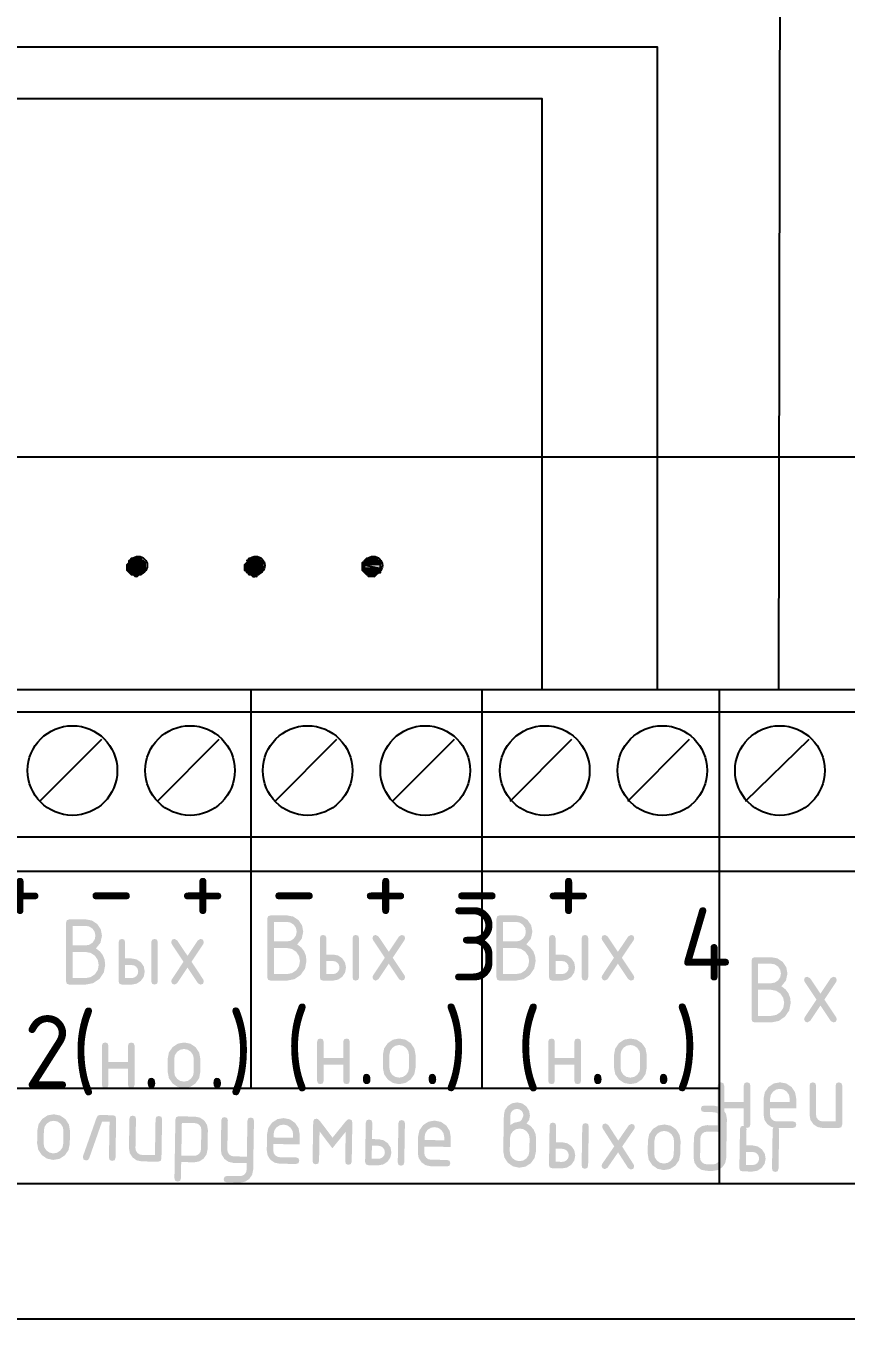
# Model space of a CAD drawing. Header units: millimetres. Extents: x 0 to 420, y 0 to 297.
# Drawn here: x 130.1 to 147.52, y 126.49 to 153.99 of the extents above; entities that cross this region are included whole.
import ezdxf

# ---------------------------------------------------------------- set-up
doc = ezdxf.new("R2010")
doc.units = ezdxf.units.MM
doc.layers.get('0').update_dxf_attribs({"linetype": 'CONTINUOUS'})
doc.styles.get("Standard").update_dxf_attribs({"font": 'STANDARD'})

msp = doc.modelspace()

# ---------------------------------------------------------------- hatches: boundary and pattern name
at = {"true_color": 0x000007}
h = msp.add_hatch(color=0, dxfattribs=at)
h.paths.add_polyline_path([(132.630333, 142.578667), (132.291667, 142.578667), (132.630333, 142.536333)], flags=0)
h.paths.add_polyline_path([(132.291667, 142.578667), (132.630333, 142.536333), (132.249333, 142.536333)], flags=0)
h.paths.add_polyline_path([(132.630333, 142.536333), (132.249333, 142.536333)], flags=0)
h.paths.add_polyline_path([(132.249333, 142.536333), (132.630333, 142.536333)], flags=0)
h = msp.add_hatch(color=0, dxfattribs=at)
h.paths.add_polyline_path([(132.630333, 142.536333), (132.249333, 142.536333), (132.630333, 142.451667)], flags=0)
h.paths.add_polyline_path([(132.249333, 142.536333), (132.630333, 142.451667), (132.249333, 142.451667)], flags=0)
h = msp.add_hatch(color=0, dxfattribs=at)
h.paths.add_polyline_path([(132.630333, 142.451667), (132.249333, 142.451667), (132.630333, 142.409333)], flags=0)
h.paths.add_polyline_path([(132.249333, 142.451667), (132.630333, 142.409333), (132.249333, 142.409333)], flags=0)
h.paths.add_polyline_path([(132.630333, 142.409333), (132.249333, 142.409333)], flags=0)
h.paths.add_polyline_path([(132.249333, 142.409333), (132.630333, 142.409333)], flags=0)
h = msp.add_hatch(color=0, dxfattribs=at)
h.paths.add_polyline_path([(132.545667, 142.621), (132.334, 142.621), (132.588, 142.621)], flags=0)
h.paths.add_polyline_path([(132.334, 142.621), (132.588, 142.621), (132.291667, 142.621)], flags=0)
h = msp.add_hatch(color=0, dxfattribs=at)
h.paths.add_polyline_path([(132.588, 142.621), (132.291667, 142.621), (132.630333, 142.578667)], flags=0)
h.paths.add_polyline_path([(132.291667, 142.621), (132.630333, 142.578667), (132.291667, 142.578667)], flags=0)
h = msp.add_hatch(color=0, dxfattribs=at)
h.paths.add_polyline_path([(132.545667, 142.663333), (132.334, 142.663333), (132.545667, 142.621)], flags=0)
h.paths.add_polyline_path([(132.334, 142.663333), (132.545667, 142.621), (132.334, 142.621)], flags=0)
h = msp.add_hatch(color=0, dxfattribs=at)
h.paths.add_polyline_path([(132.545667, 142.663333), (132.376333, 142.663333)], flags=0)
h.paths.add_polyline_path([(132.545667, 142.663333), (132.376333, 142.663333), (132.503333, 142.663333)], flags=0)
h = msp.add_hatch(color=0, dxfattribs=at)
h.paths.add_polyline_path([(135.128, 142.578667), (134.789333, 142.578667), (135.128, 142.536333)], flags=0)
h.paths.add_polyline_path([(134.789333, 142.578667), (135.128, 142.536333), (134.747, 142.536333)], flags=0)
h.paths.add_polyline_path([(135.128, 142.536333), (134.747, 142.536333)], flags=0)
h.paths.add_polyline_path([(134.747, 142.536333), (135.128, 142.536333)], flags=0)
h = msp.add_hatch(color=0, dxfattribs=at)
h.paths.add_polyline_path([(135.128, 142.536333), (134.747, 142.536333), (135.128, 142.451667)], flags=0)
h.paths.add_polyline_path([(134.747, 142.536333), (135.128, 142.451667), (134.747, 142.451667)], flags=0)
h = msp.add_hatch(color=0, dxfattribs=at)
h.paths.add_polyline_path([(135.128, 142.451667), (134.747, 142.451667), (135.128, 142.409333)], flags=0)
h.paths.add_polyline_path([(134.747, 142.451667), (135.128, 142.409333), (134.747, 142.409333)], flags=0)
h.paths.add_polyline_path([(135.128, 142.409333), (134.747, 142.409333), (134.789333, 142.409333)], flags=0)
h = msp.add_hatch(color=0, dxfattribs=at)
h.paths.add_polyline_path([(135.085667, 142.621), (134.831667, 142.621), (135.128, 142.578667)], flags=0)
h.paths.add_polyline_path([(134.831667, 142.621), (135.128, 142.578667), (134.789333, 142.578667)], flags=0)
h = msp.add_hatch(color=0, dxfattribs=at)
h.paths.add_polyline_path([(135.043333, 142.663333), (134.831667, 142.663333), (135.085667, 142.621)], flags=0)
h.paths.add_polyline_path([(134.831667, 142.663333), (135.085667, 142.621), (134.831667, 142.621)], flags=0)
h = msp.add_hatch(color=0, dxfattribs=at)
h.paths.add_polyline_path([(135.043333, 142.663333), (134.874, 142.663333)], flags=0)
h.paths.add_polyline_path([(135.043333, 142.663333), (134.874, 142.663333), (135.001, 142.663333)], flags=0)
h = msp.add_hatch(color=0, dxfattribs=at)
h.paths.add_polyline_path([(137.583333, 142.621), (137.287, 142.621), (137.625667, 142.578667)], flags=0)
h.paths.add_polyline_path([(137.287, 142.621), (137.625667, 142.578667), (137.287, 142.578667)], flags=0)
h.paths.add_polyline_path([(137.625667, 142.578667), (137.287, 142.578667), (137.244667, 142.578667)], flags=0)
h = msp.add_hatch(color=0, dxfattribs=at)
h.paths.add_polyline_path([(137.625667, 142.578667), (137.244667, 142.578667), (137.625667, 142.536333)], flags=0)
h.paths.add_polyline_path([(137.244667, 142.578667), (137.625667, 142.536333), (137.244667, 142.536333)], flags=0)
h = msp.add_hatch(color=0, dxfattribs=at)
h.paths.add_polyline_path([(137.625667, 142.536333), (137.244667, 142.536333), (137.625667, 142.451667)], flags=0)
h.paths.add_polyline_path([(137.244667, 142.536333), (137.625667, 142.451667), (137.244667, 142.451667)], flags=0)
h = msp.add_hatch(color=0, dxfattribs=at)
h.paths.add_polyline_path([(137.625667, 142.451667), (137.244667, 142.451667), (137.625667, 142.409333)], flags=0)
h.paths.add_polyline_path([(137.244667, 142.451667), (137.625667, 142.409333), (137.244667, 142.409333)], flags=0)
h = msp.add_hatch(color=0, dxfattribs=at)
h.paths.add_polyline_path([(137.541, 142.663333), (137.329333, 142.663333), (137.583333, 142.621)], flags=0)
h.paths.add_polyline_path([(137.329333, 142.663333), (137.583333, 142.621), (137.287, 142.621)], flags=0)
for points in [[(137.287, 142.578667), (137.625667, 142.578667)], [(134.747, 142.409333), (135.128, 142.409333)], [(137.329333, 142.324667), (137.541, 142.324667)], [(133.612648, 134.08962), (133.864002, 133.712038), (133.875578, 133.673453), (133.858214, 133.621363), (133.806125, 133.603999), (133.748247, 133.634316), (133.528863, 133.964494), (133.308928, 133.634316), (133.251051, 133.603999), (133.202544, 133.624394), (133.182149, 133.673453), (133.193724, 133.712038), (133.444527, 134.08962), (133.193724, 134.466651), (133.182149, 134.505788), (133.199237, 134.557395), (133.251051, 134.57469), (133.308928, 134.544373), (133.528863, 134.215297), (133.748247, 134.544373), (133.806125, 134.57469), (133.858214, 134.557464), (133.875578, 134.506339), (133.864002, 134.466651)], [(137.888315, 134.174287), (138.139669, 133.796704), (138.151244, 133.758119), (138.133881, 133.706029), (138.081791, 133.688666), (138.023914, 133.718983), (137.80453, 134.049161), (137.584595, 133.718983), (137.526717, 133.688666), (137.478211, 133.709061), (137.457816, 133.758119), (137.469391, 133.796704), (137.720194, 134.174287), (137.469391, 134.551318), (137.457816, 134.590454), (137.474903, 134.642062), (137.526717, 134.659356), (137.584595, 134.629039), (137.80453, 134.299964), (138.023914, 134.629039), (138.081791, 134.659356), (138.133881, 134.642131), (138.151244, 134.591006), (138.139669, 134.551318)], [(142.756648, 134.174287), (143.008002, 133.796704), (143.019578, 133.758119), (143.002214, 133.706029), (142.950125, 133.688666), (142.892247, 133.718983), (142.672863, 134.049161), (142.452928, 133.718983), (142.395051, 133.688666), (142.346544, 133.709061), (142.326149, 133.758119), (142.337724, 133.796704), (142.588527, 134.174287), (142.337724, 134.551318), (142.326149, 134.590454), (142.343237, 134.642062), (142.395051, 134.659356), (142.452928, 134.629039), (142.672863, 134.299964), (142.892247, 134.629039), (142.950125, 134.659356), (143.002214, 134.642131), (143.019578, 134.591006), (143.008002, 134.551318)], [(147.058693, 133.285287), (147.310047, 132.907704), (147.321623, 132.869119), (147.304259, 132.817029), (147.25217, 132.799666), (147.194292, 132.829983), (146.974908, 133.160161), (146.754973, 132.829983), (146.697096, 132.799666), (146.648589, 132.820061), (146.628194, 132.869119), (146.639769, 132.907704), (146.890572, 133.285287), (146.639769, 133.662318), (146.628194, 133.701454), (146.645282, 133.753062), (146.697096, 133.770356), (146.754973, 133.740039), (146.974908, 133.410964), (147.194292, 133.740039), (147.25217, 133.770356), (147.304259, 133.753131), (147.321623, 133.702006), (147.310047, 133.662318)], [(131.849259, 131.818834), (131.849259, 131.472119), (131.831896, 131.420029), (131.779806, 131.402666), (131.727991, 131.420029), (131.710904, 131.472119), (131.710904, 132.304454), (131.727991, 132.356062), (131.779806, 132.373356), (131.831896, 132.356062), (131.849259, 132.304454), (131.849259, 131.95774), (132.265426, 131.95774), (132.265426, 132.304454), (132.28279, 132.356062), (132.334879, 132.373356), (132.386969, 132.356062), (132.404333, 132.304454), (132.404333, 131.472119), (132.386969, 131.420029), (132.334879, 131.402666), (132.28279, 131.420029), (132.265426, 131.472119), (132.265426, 131.818834)], [(136.421262, 131.9035), (136.421262, 131.556786), (136.403898, 131.504696), (136.351809, 131.487333), (136.299994, 131.504696), (136.282907, 131.556786), (136.282907, 132.389121), (136.299994, 132.440729), (136.351809, 132.458023), (136.403898, 132.440729), (136.421262, 132.389121), (136.421262, 132.042407), (136.837429, 132.042407), (136.837429, 132.389121), (136.854793, 132.440729), (136.906882, 132.458023), (136.958972, 132.440729), (136.976336, 132.389121), (136.976336, 131.556786), (136.958972, 131.504696), (136.906882, 131.487333), (136.854793, 131.504696), (136.837429, 131.556786), (136.837429, 131.9035)], [(141.331928, 131.9035), (141.331928, 131.556786), (141.314565, 131.504696), (141.262475, 131.487333), (141.210661, 131.504696), (141.193573, 131.556786), (141.193573, 132.389121), (141.210661, 132.440729), (141.262475, 132.458023), (141.314565, 132.440729), (141.331928, 132.389121), (141.331928, 132.042407), (141.748096, 132.042407), (141.748096, 132.389121), (141.765459, 132.440729), (141.817549, 132.458023), (141.869639, 132.440729), (141.887002, 132.389121), (141.887002, 131.556786), (141.869639, 131.504696), (141.817549, 131.487333), (141.765459, 131.504696), (141.748096, 131.556786), (141.748096, 131.9035)], [(144.930261, 130.972167), (144.930261, 130.625453), (144.912897, 130.573363), (144.860808, 130.555999), (144.808993, 130.573363), (144.791906, 130.625453), (144.791906, 131.457788), (144.808993, 131.509395), (144.860808, 131.52669), (144.912897, 131.509395), (144.930261, 131.457788), (144.930261, 131.111073), (145.346428, 131.111073), (145.346428, 131.457788), (145.363792, 131.509395), (145.415881, 131.52669), (145.467971, 131.509395), (145.485334, 131.457788), (145.485334, 130.625453), (145.467971, 130.573363), (145.415881, 130.555999), (145.363792, 130.573363), (145.346428, 130.625453), (145.346428, 130.972167)], [(147.437258, 131.457788), (147.437258, 130.625453), (147.419895, 130.573363), (147.367805, 130.555999), (147.021091, 130.555999), (146.913121, 130.575981), (146.823756, 130.636477), (146.763742, 130.725774), (146.743829, 130.833261), (146.743829, 131.457788), (146.760917, 131.509395), (146.812731, 131.52669), (146.864821, 131.509395), (146.882184, 131.457788), (146.882184, 130.833261), (146.892244, 130.780344), (146.922974, 130.735696), (146.968105, 130.704965), (147.021091, 130.694906), (147.298352, 130.694906), (147.298352, 131.457788), (147.315715, 131.509395), (147.367805, 131.52669), (147.419895, 131.509395)], [(131.66728, 130.830927), (131.944541, 130.826517), (131.996286, 130.808258), (132.012892, 130.756513), (131.999111, 129.924178), (131.980783, 129.872432), (131.928556, 129.855827), (131.876604, 129.874155), (131.860205, 129.926383), (131.872883, 130.689264), (131.714133, 130.692021), (131.439628, 129.9115), (131.414823, 129.876153), (131.373482, 129.865198), (131.321805, 129.883663), (131.305682, 129.936856), (131.30899, 129.957802), (131.597275, 130.775254), (131.624216, 130.817353)], [(132.988854, 130.740247), (132.975073, 129.907912), (132.956745, 129.856166), (132.904518, 129.839561), (132.557803, 129.845073), (132.450247, 129.867122), (132.362122, 129.928858), (132.303279, 130.019395), (132.284952, 130.127295), (132.295425, 130.751822), (132.31327, 130.803085), (132.365429, 130.819622), (132.417174, 130.801363), (132.43378, 130.749617), (132.423307, 130.12509), (132.432815, 130.071829), (132.462994, 130.026423), (132.50716, 129.995073), (132.560008, 129.983979), (132.837269, 129.97957), (132.849947, 130.742452), (132.868068, 130.793715), (132.920503, 130.810251), (132.972248, 130.791992)], [(134.784783, 129.667571), (134.786988, 129.808131), (134.509727, 129.812541), (134.402171, 129.834659), (134.314046, 129.896877), (134.255203, 129.987552), (134.236875, 130.094763), (134.247348, 130.71929), (134.265194, 130.770553), (134.317353, 130.78709), (134.369098, 130.768831), (134.385703, 130.717085), (134.37523, 130.092558), (134.384739, 130.039297), (134.414918, 129.993891), (134.459084, 129.96254), (134.511932, 129.951447), (134.789193, 129.947038), (134.801871, 130.709919), (134.819992, 130.761183), (134.872427, 130.777719), (134.924172, 130.75946), (134.940777, 130.707715), (134.92369, 129.66702), (134.90171, 129.560842), (134.840456, 129.472441), (134.751021, 129.413048), (134.644223, 129.394169), (134.363655, 129.39913), (134.311978, 129.417457), (134.295855, 129.469685), (134.317353, 129.517641), (134.366411, 129.538036), (134.644223, 129.533075), (134.697898, 129.542101), (134.742891, 129.570558), (134.773552, 129.613897)], [(136.606069, 130.124519), (136.33432, 130.484462), (136.323847, 129.852218), (136.305519, 129.800473), (136.253291, 129.783867), (136.201615, 129.802195), (136.185492, 129.854423), (136.199272, 130.686758), (136.217118, 130.738021), (136.269277, 130.754558), (136.303728, 130.742913), (136.338178, 130.709358), (136.609928, 130.349414), (136.893252, 130.699987), (136.928254, 130.732233), (136.963257, 130.742982), (137.01452, 130.724723), (137.031056, 130.672978), (137.017276, 129.840643), (136.999017, 129.788897), (136.947271, 129.772292), (136.895319, 129.79062), (136.878921, 129.842847), (136.889394, 130.475091)], [(142.762412, 130.161104), (143.007151, 129.779112), (143.018175, 129.740527), (142.999848, 129.688781), (142.94762, 129.672176), (142.890293, 129.703595), (142.676422, 130.03708), (142.450975, 129.710761), (142.392546, 129.681547), (142.344039, 129.702493), (142.324747, 129.752102), (142.336873, 129.790136), (142.594291, 130.16386), (142.349551, 130.54475), (142.338527, 130.584437), (142.356373, 130.6357), (142.408531, 130.652237), (142.465858, 130.620817), (142.68028, 130.287883), (142.905176, 130.613652), (142.963605, 130.642866), (143.01535, 130.624676), (143.031956, 130.573413), (143.019829, 130.533725)]]:
    msp.add_hatch(color=0, dxfattribs=at).paths.add_polyline_path(points, flags=0)
h = msp.add_hatch(color=0, dxfattribs=at)
h.paths.add_polyline_path([(137.541, 142.663333), (137.371667, 142.663333)], flags=0)
h.paths.add_polyline_path([(137.541, 142.663333), (137.371667, 142.663333), (137.498667, 142.663333)], flags=0)
h = msp.add_hatch(color=0, dxfattribs=at)
h.paths.add_polyline_path([(132.630333, 142.409333), (132.249333, 142.409333), (132.588, 142.367)], flags=0)
h.paths.add_polyline_path([(132.249333, 142.409333), (132.588, 142.367), (132.291667, 142.367)], flags=0)
h = msp.add_hatch(color=0, dxfattribs=at)
h.paths.add_polyline_path([(132.588, 142.367), (132.291667, 142.367), (132.545667, 142.324667)], flags=0)
h.paths.add_polyline_path([(132.291667, 142.367), (132.545667, 142.324667), (132.334, 142.324667)], flags=0)
h = msp.add_hatch(color=0, dxfattribs=at)
h.paths.add_polyline_path([(132.545667, 142.324667), (132.334, 142.324667), (132.503333, 142.324667)], flags=0)
h.paths.add_polyline_path([(132.334, 142.324667), (132.503333, 142.324667), (132.376333, 142.324667)], flags=0)
h = msp.add_hatch(color=0, dxfattribs=at)
h.paths.add_polyline_path([(132.503333, 142.324667), (132.376333, 142.324667), (132.461, 142.282333)], flags=0)
h.paths.add_polyline_path([(132.376333, 142.324667), (132.461, 142.282333), (132.418667, 142.282333)], flags=0)
h = msp.add_hatch(color=0, dxfattribs=at)
h.paths.add_polyline_path([(135.128, 142.409333), (134.789333, 142.409333), (135.085667, 142.367)], flags=0)
h.paths.add_polyline_path([(134.789333, 142.409333), (135.085667, 142.367), (134.789333, 142.367)], flags=0)
h.paths.add_polyline_path([(135.085667, 142.367), (134.789333, 142.367)], flags=0)
h.paths.add_polyline_path([(134.789333, 142.367), (135.085667, 142.367)], flags=0)
h = msp.add_hatch(color=0, dxfattribs=at)
h.paths.add_polyline_path([(135.085667, 142.367), (134.831667, 142.367), (135.043333, 142.324667)], flags=0)
h.paths.add_polyline_path([(134.831667, 142.367), (135.043333, 142.324667), (134.831667, 142.324667)], flags=0)
h = msp.add_hatch(color=0, dxfattribs=at)
h.paths.add_polyline_path([(135.043333, 142.324667), (134.831667, 142.324667), (135.001, 142.324667)], flags=0)
h.paths.add_polyline_path([(134.831667, 142.324667), (135.001, 142.324667), (134.874, 142.324667)], flags=0)
h = msp.add_hatch(color=0, dxfattribs=at)
h.paths.add_polyline_path([(135.001, 142.324667), (134.874, 142.324667), (135.001, 142.282333)], flags=0)
h.paths.add_polyline_path([(134.874, 142.324667), (135.001, 142.282333), (134.916333, 142.282333)], flags=0)
h = msp.add_hatch(color=0, dxfattribs=at)
h.paths.add_polyline_path([(137.625667, 142.409333), (137.244667, 142.409333), (137.625667, 142.367)], flags=0)
h.paths.add_polyline_path([(137.244667, 142.409333), (137.625667, 142.367), (137.287, 142.367)], flags=0)
h = msp.add_hatch(color=0, dxfattribs=at)
h.paths.add_polyline_path([(137.583333, 142.367), (137.287, 142.367)], flags=0)
h.paths.add_polyline_path([(137.583333, 142.367), (137.287, 142.367), (137.625667, 142.367)], flags=0)
h = msp.add_hatch(color=0, dxfattribs=at)
h.paths.add_polyline_path([(137.583333, 142.367), (137.287, 142.367), (137.541, 142.324667)], flags=0)
h.paths.add_polyline_path([(137.287, 142.367), (137.541, 142.324667), (137.329333, 142.324667)], flags=0)
h.paths.add_polyline_path([(137.541, 142.324667), (137.329333, 142.324667), (137.371667, 142.324667)], flags=0)
h = msp.add_hatch(color=0, dxfattribs=at)
h.paths.add_polyline_path([(137.541, 142.324667), (137.371667, 142.324667), (137.498667, 142.282333)], flags=0)
h.paths.add_polyline_path([(137.371667, 142.324667), (137.498667, 142.282333), (137.371667, 142.282333)], flags=0)
h = msp.add_hatch(color=0, dxfattribs=at)
h.paths.add_polyline_path([(135.859021, 134.458714), (135.9452, 134.392568), (136.006885, 134.311539), (136.043971, 134.215628), (136.056356, 134.104834), (136.025833, 133.944843), (135.934538, 133.810485), (135.800041, 133.718983), (135.64074, 133.688666), (135.293474, 133.688666), (135.24166, 133.706029), (135.224572, 133.758119), (135.224572, 135.006071), (135.24166, 135.05816), (135.293474, 135.075524), (135.64074, 135.075524), (135.774823, 135.050375), (135.886582, 134.975203), (135.962236, 134.863168), (135.987454, 134.728809), (135.955277, 134.578259)], flags=0)
h.paths.add_polyline_path([(135.362927, 134.937169), (135.362927, 134.521001), (135.64074, 134.521001), (135.720253, 134.536022), (135.787363, 134.581635), (135.833252, 134.649021), (135.848548, 134.728809), (135.833252, 134.808598), (135.787363, 134.875984), (135.720253, 134.921873), (135.64074, 134.937169)], flags=0)
h.paths.add_polyline_path([(135.362927, 134.382095), (135.362927, 133.827572), (135.64074, 133.827572), (135.747813, 133.847485), (135.837524, 133.907499), (135.897813, 133.996864), (135.918001, 134.104834), (135.897813, 134.211907), (135.837524, 134.301618), (135.747813, 134.361907), (135.64074, 134.382095)], flags=0)
h = msp.add_hatch(color=0, dxfattribs=at)
h.paths.add_polyline_path([(140.727354, 134.458714), (140.813534, 134.392568), (140.875218, 134.311539), (140.912304, 134.215628), (140.92469, 134.104834), (140.894166, 133.944843), (140.802871, 133.810485), (140.668374, 133.718983), (140.509073, 133.688666), (140.161808, 133.688666), (140.109993, 133.706029), (140.092906, 133.758119), (140.092906, 135.006071), (140.109993, 135.05816), (140.161808, 135.075524), (140.509073, 135.075524), (140.643156, 135.050375), (140.754915, 134.975203), (140.83057, 134.863168), (140.855788, 134.728809), (140.82361, 134.578259)], flags=0)
h.paths.add_polyline_path([(140.231261, 134.937169), (140.231261, 134.521001), (140.509073, 134.521001), (140.588586, 134.536022), (140.655696, 134.581635), (140.701585, 134.649021), (140.716881, 134.728809), (140.701585, 134.808598), (140.655696, 134.875984), (140.588586, 134.921873), (140.509073, 134.937169)], flags=0)
h.paths.add_polyline_path([(140.231261, 134.382095), (140.231261, 133.827572), (140.509073, 133.827572), (140.616147, 133.847485), (140.705857, 133.907499), (140.766146, 133.996864), (140.786335, 134.104834), (140.766146, 134.211907), (140.705857, 134.301618), (140.616147, 134.361907), (140.509073, 134.382095)], flags=0)
h = msp.add_hatch(color=0, dxfattribs=at)
h.paths.add_polyline_path([(131.583355, 134.374047), (131.669534, 134.307901), (131.731218, 134.226873), (131.768304, 134.130961), (131.78069, 134.020167), (131.750166, 133.860177), (131.658871, 133.725818), (131.524374, 133.634316), (131.365073, 133.603999), (131.017808, 133.603999), (130.965993, 133.621363), (130.948906, 133.673453), (130.948906, 134.921404), (130.965993, 134.973494), (131.017808, 134.990857), (131.365073, 134.990857), (131.499156, 134.965708), (131.610915, 134.890536), (131.68657, 134.778501), (131.711788, 134.644143), (131.67961, 134.493592)], flags=0)
h.paths.add_polyline_path([(131.087261, 134.852502), (131.087261, 134.436335), (131.365073, 134.436335), (131.444586, 134.451355), (131.511697, 134.496968), (131.557585, 134.564354), (131.572881, 134.644143), (131.557585, 134.723931), (131.511697, 134.791317), (131.444586, 134.837206), (131.365073, 134.852502)], flags=0)
h.paths.add_polyline_path([(131.087261, 134.297428), (131.087261, 133.742906), (131.365073, 133.742906), (131.472147, 133.762818), (131.561857, 133.822832), (131.622146, 133.912198), (131.642335, 134.020167), (131.622146, 134.127241), (131.561857, 134.216951), (131.472147, 134.27724), (131.365073, 134.297428)], flags=0)
h = msp.add_hatch(color=0, dxfattribs=at)
h.paths.add_polyline_path([(132.62005, 133.881261), (132.599862, 133.773774), (132.539572, 133.684477), (132.449862, 133.623981), (132.342789, 133.603999), (132.134429, 133.603999), (132.082615, 133.621363), (132.065527, 133.673453), (132.065527, 134.505788), (132.082615, 134.557395), (132.134429, 134.57469), (132.186519, 134.557395), (132.203882, 134.505788), (132.203882, 134.159073), (132.342789, 134.159073), (132.449862, 134.138885), (132.539572, 134.078596), (132.599862, 133.988817)], flags=0)
h.paths.add_polyline_path([(132.481695, 133.881261), (132.471497, 133.935349), (132.441456, 133.979928), (132.396877, 134.00997), (132.342789, 134.020167), (132.203882, 134.020167), (132.203882, 133.742906), (132.342789, 133.742906), (132.396188, 133.752896), (132.440905, 133.783144), (132.471428, 133.827655)], flags=0)
h.paths.add_polyline_path([(132.758956, 134.505788), (132.776319, 134.557395), (132.828409, 134.57469), (132.880017, 134.557395), (132.897311, 134.505788), (132.897311, 133.673453), (132.880017, 133.621363), (132.828409, 133.603999), (132.776319, 133.621363), (132.758956, 133.673453)], flags=0)
h = msp.add_hatch(color=0, dxfattribs=at)
h.paths.add_polyline_path([(136.895717, 133.965927), (136.875528, 133.85844), (136.815239, 133.769144), (136.725529, 133.708648), (136.618455, 133.688666), (136.410096, 133.688666), (136.358282, 133.706029), (136.341194, 133.758119), (136.341194, 134.590454), (136.358282, 134.642062), (136.410096, 134.659356), (136.462186, 134.642062), (136.479549, 134.590454), (136.479549, 134.24374), (136.618455, 134.24374), (136.725529, 134.223552), (136.815239, 134.163262), (136.875528, 134.073483)], flags=0)
h.paths.add_polyline_path([(136.757361, 133.965927), (136.747164, 134.020015), (136.717123, 134.064595), (136.672543, 134.094636), (136.618455, 134.104834), (136.479549, 134.104834), (136.479549, 133.827572), (136.618455, 133.827572), (136.671854, 133.837563), (136.716572, 133.867811), (136.747095, 133.912322)], flags=0)
h.paths.add_polyline_path([(137.034623, 134.590454), (137.051986, 134.642062), (137.104076, 134.659356), (137.155683, 134.642062), (137.172978, 134.590454), (137.172978, 133.758119), (137.155683, 133.706029), (137.104076, 133.688666), (137.051986, 133.706029), (137.034623, 133.758119)], flags=0)
h = msp.add_hatch(color=0, dxfattribs=at)
h.paths.add_polyline_path([(141.76405, 133.965927), (141.743862, 133.85844), (141.683572, 133.769144), (141.593862, 133.708648), (141.486789, 133.688666), (141.278429, 133.688666), (141.226615, 133.706029), (141.209527, 133.758119), (141.209527, 134.590454), (141.226615, 134.642062), (141.278429, 134.659356), (141.330519, 134.642062), (141.347882, 134.590454), (141.347882, 134.24374), (141.486789, 134.24374), (141.593862, 134.223552), (141.683572, 134.163262), (141.743862, 134.073483)], flags=0)
h.paths.add_polyline_path([(141.625695, 133.965927), (141.615497, 134.020015), (141.585456, 134.064595), (141.540877, 134.094636), (141.486789, 134.104834), (141.347882, 134.104834), (141.347882, 133.827572), (141.486789, 133.827572), (141.540188, 133.837563), (141.584905, 133.867811), (141.615428, 133.912322)], flags=0)
h.paths.add_polyline_path([(141.902956, 134.590454), (141.920319, 134.642062), (141.972409, 134.659356), (142.024017, 134.642062), (142.041311, 134.590454), (142.041311, 133.758119), (142.024017, 133.706029), (141.972409, 133.688666), (141.920319, 133.706029), (141.902956, 133.758119)], flags=0)
h = msp.add_hatch(color=0, dxfattribs=at)
h.paths.add_polyline_path([(146.146021, 133.569714), (146.2322, 133.503568), (146.293885, 133.422539), (146.330971, 133.326628), (146.343356, 133.215834), (146.312833, 133.055843), (146.221538, 132.921485), (146.087041, 132.829983), (145.92774, 132.799666), (145.580474, 132.799666), (145.52866, 132.817029), (145.511572, 132.869119), (145.511572, 134.117071), (145.52866, 134.16916), (145.580474, 134.186524), (145.92774, 134.186524), (146.061823, 134.161375), (146.173582, 134.086203), (146.249236, 133.974168), (146.274454, 133.839809), (146.242277, 133.689259)], flags=0)
h.paths.add_polyline_path([(145.649927, 134.048169), (145.649927, 133.632001), (145.92774, 133.632001), (146.007253, 133.647022), (146.074363, 133.692635), (146.120252, 133.760021), (146.135548, 133.839809), (146.120252, 133.919598), (146.074363, 133.986984), (146.007253, 134.032873), (145.92774, 134.048169)], flags=0)
h.paths.add_polyline_path([(145.649927, 133.493095), (145.649927, 132.938572), (145.92774, 132.938572), (146.034813, 132.958485), (146.124524, 133.018499), (146.184813, 133.107864), (146.205001, 133.215834), (146.184813, 133.322907), (146.124524, 133.412618), (146.034813, 133.472907), (145.92774, 133.493095)], flags=0)
h = msp.add_hatch(color=0, dxfattribs=at)
h.paths.add_polyline_path([(133.107903, 131.749381), (133.107903, 132.026642), (133.13319, 132.159829), (133.209327, 132.271933), (133.321224, 132.347863), (133.454618, 132.373356), (133.588977, 132.348207), (133.701011, 132.273035), (133.776183, 132.161001), (133.801332, 132.026642), (133.801332, 131.749381), (133.775839, 131.615986), (133.699909, 131.50409), (133.587805, 131.427953), (133.454618, 131.402666), (133.321224, 131.427953), (133.209327, 131.50409), (133.13319, 131.615986)], flags=0)
h.paths.add_polyline_path([(133.662426, 131.749381), (133.662426, 132.026642), (133.64713, 132.10643), (133.601241, 132.173816), (133.534131, 132.219705), (133.454618, 132.235001), (133.374347, 132.219705), (133.306892, 132.173816), (133.261279, 132.10643), (133.246258, 132.026642), (133.246258, 131.749381), (133.26121, 131.668696), (133.306341, 131.601655), (133.373658, 131.556524), (133.454618, 131.541572), (133.534131, 131.556593), (133.601241, 131.602206), (133.64713, 131.669592)], flags=0)
h = msp.add_hatch(color=0, dxfattribs=at)
h.paths.add_polyline_path([(137.679906, 131.834047), (137.679906, 132.111309), (137.705193, 132.244496), (137.78133, 132.356599), (137.893227, 132.432529), (138.026621, 132.458023), (138.160979, 132.432874), (138.273014, 132.357702), (138.348186, 132.245667), (138.373335, 132.111309), (138.373335, 131.834047), (138.347841, 131.700653), (138.271912, 131.588756), (138.159808, 131.51262), (138.026621, 131.487333), (137.893227, 131.51262), (137.78133, 131.588756), (137.705193, 131.700653)], flags=0)
h.paths.add_polyline_path([(138.234429, 131.834047), (138.234429, 132.111309), (138.219133, 132.191097), (138.173244, 132.258483), (138.106134, 132.304372), (138.026621, 132.319668), (137.94635, 132.304372), (137.878895, 132.258483), (137.833282, 132.191097), (137.818261, 132.111309), (137.818261, 131.834047), (137.833213, 131.753363), (137.878344, 131.686322), (137.945661, 131.641191), (138.026621, 131.626239), (138.106134, 131.64126), (138.173244, 131.686873), (138.219133, 131.754259)], flags=0)
h = msp.add_hatch(color=0, dxfattribs=at)
h.paths.add_polyline_path([(142.590573, 131.834047), (142.590573, 132.111309), (142.61586, 132.244496), (142.691997, 132.356599), (142.803893, 132.432529), (142.937287, 132.458023), (143.071646, 132.432874), (143.183681, 132.357702), (143.258853, 132.245667), (143.284002, 132.111309), (143.284002, 131.834047), (143.258508, 131.700653), (143.182578, 131.588756), (143.070475, 131.51262), (142.937287, 131.487333), (142.803893, 131.51262), (142.691997, 131.588756), (142.61586, 131.700653)], flags=0)
h.paths.add_polyline_path([(143.145096, 131.834047), (143.145096, 132.111309), (143.129799, 132.191097), (143.083911, 132.258483), (143.0168, 132.304372), (142.937287, 132.319668), (142.857017, 132.304372), (142.789562, 132.258483), (142.743949, 132.191097), (142.728928, 132.111309), (142.728928, 131.834047), (142.74388, 131.753363), (142.78901, 131.686322), (142.856328, 131.641191), (142.937287, 131.626239), (143.0168, 131.64126), (143.083911, 131.686873), (143.129799, 131.754259)], flags=0)
h = msp.add_hatch(color=0, dxfattribs=at)
h.paths.add_polyline_path([(146.114582, 131.388335), (146.034311, 131.373038), (145.966856, 131.32715), (145.921243, 131.259764), (145.906223, 131.179975), (145.906223, 131.111073), (146.32239, 131.111073), (146.32239, 131.179975), (146.307094, 131.259764), (146.261205, 131.32715), (146.194095, 131.373038)], flags=0)
h.paths.add_polyline_path([(145.906223, 130.972167), (145.906223, 130.833261), (145.916282, 130.780344), (145.947013, 130.735696), (145.992143, 130.704965), (146.045129, 130.694906), (146.391843, 130.694906), (146.443933, 130.677542), (146.461296, 130.625453), (146.443933, 130.573363), (146.391843, 130.555999), (146.045129, 130.555999), (145.93716, 130.575981), (145.847794, 130.636477), (145.78778, 130.725774), (145.767868, 130.833261), (145.767868, 131.179975), (145.793155, 131.313163), (145.869291, 131.425266), (145.981188, 131.501196), (146.114582, 131.52669), (146.248941, 131.50154), (146.360975, 131.426368), (146.436147, 131.314334), (146.461296, 131.179975), (146.461296, 130.972167)], flags=0)
h = msp.add_hatch(color=0, dxfattribs=at)
h.paths.add_polyline_path([(140.384299, 130.617109), (140.469599, 130.667131), (140.547458, 130.683255), (140.589213, 130.694279), (140.628487, 130.730108), (140.66597, 130.819956), (140.656392, 130.874182), (140.627384, 130.919726), (140.583081, 130.950318), (140.529268, 130.961067), (140.475525, 130.951903), (140.430049, 130.922482), (140.398768, 130.878247), (140.388157, 130.824917)], flags=0)
h.paths.add_polyline_path([(140.731564, 130.651835), (140.816658, 130.598161), (140.881495, 130.521748), (140.922285, 130.429971), (140.934963, 130.329926), (140.930002, 130.052664), (140.902372, 129.918995), (140.82472, 129.808476), (140.711376, 129.734751), (140.577775, 129.711462), (140.444105, 129.739367), (140.333587, 129.817295), (140.259655, 129.930432), (140.236573, 130.06424), (140.249802, 130.827122), (140.271437, 130.934264), (140.333587, 131.022803), (140.424055, 131.081163), (140.531473, 131.099422), (140.638133, 131.07758), (140.726603, 131.015637), (140.785721, 130.924962), (140.804325, 130.817751), (140.784894, 130.723424)], flags=0)
h.paths.add_polyline_path([(140.791095, 130.054869), (140.796056, 130.33213), (140.781931, 130.412263), (140.737628, 130.480407), (140.671413, 130.527192), (140.591555, 130.543797), (140.510251, 130.529879), (140.442176, 130.485368), (140.395943, 130.418947), (140.379889, 130.339296), (140.374928, 130.062035), (140.38857, 129.981006), (140.432805, 129.913207), (140.499365, 129.866905), (140.57998, 129.850368), (140.660526, 129.864286), (140.728257, 129.908797), (140.774559, 129.975219)], flags=0)
h = msp.add_hatch(color=0, dxfattribs=at)
h.paths.add_polyline_path([(144.987738, 130.748138), (144.973406, 129.915803), (144.951496, 129.80866), (144.889071, 129.720121), (144.798465, 129.661279), (144.691735, 129.642951), (144.552829, 129.645156), (144.445273, 129.667273), (144.357148, 129.729492), (144.298306, 129.820167), (144.279978, 129.927378), (144.287143, 130.343546), (144.308779, 130.450688), (144.370928, 130.539227), (144.461396, 130.597587), (144.568814, 130.615846), (144.846076, 130.611436), (144.848832, 130.750343), (144.839254, 130.8045), (144.810247, 130.849561), (144.766012, 130.880223), (144.712682, 130.891454), (144.504322, 130.895312), (144.45237, 130.913158), (144.435972, 130.965317), (144.454093, 131.017062), (144.506527, 131.033667), (144.714887, 131.029809), (144.821547, 131.007967), (144.910017, 130.946024), (144.969135, 130.855349)], flags=0)
h.paths.add_polyline_path([(144.8345, 129.918008), (144.843871, 130.473081), (144.56661, 130.477491), (144.512866, 130.468327), (144.467391, 130.438906), (144.436316, 130.394671), (144.425499, 130.341341), (144.418333, 129.925173), (144.427841, 129.871912), (144.45802, 129.826506), (144.502186, 129.795155), (144.555034, 129.784062), (144.69394, 129.781857), (144.747202, 129.790815), (144.792608, 129.820442), (144.823683, 129.864677)], flags=0)
h = msp.add_hatch(color=0, dxfattribs=at)
h.paths.add_polyline_path([(130.33413, 130.22928), (130.339091, 130.506542), (130.366307, 130.639316), (130.444373, 130.750179), (130.55751, 130.824111), (130.691318, 130.847193), (130.825263, 130.819908), (130.936057, 130.743013), (131.0093, 130.629738), (131.03252, 130.494966), (131.027559, 130.217705), (130.999929, 130.084724), (130.922277, 129.974068), (130.808933, 129.89986), (130.675332, 129.876503), (130.542352, 129.904408), (130.431695, 129.982336), (130.357281, 130.095473)], flags=0)
h.paths.add_polyline_path([(130.888653, 130.21991), (130.893614, 130.497171), (130.879213, 130.577304), (130.834634, 130.645448), (130.768488, 130.692232), (130.689113, 130.708838), (130.608498, 130.69492), (130.540285, 130.650409), (130.493569, 130.583988), (130.477446, 130.504337), (130.472485, 130.227076), (130.486128, 130.146047), (130.530363, 130.078248), (130.596922, 130.031945), (130.677537, 130.015409), (130.757395, 130.029327), (130.825263, 130.073838), (130.872047, 130.140259)], flags=0)
h = msp.add_hatch(color=0, dxfattribs=at)
h.paths.add_polyline_path([(133.271387, 130.735556), (133.289232, 130.786819), (133.341391, 130.803356), (133.688657, 130.797292), (133.795317, 130.775519), (133.883787, 130.714059), (133.942905, 130.623522), (133.961508, 130.515621), (133.954342, 130.099454), (133.9325, 129.992794), (133.870558, 129.904324), (133.780089, 129.845206), (133.672671, 129.826602), (133.394859, 129.831563), (133.389347, 129.484849), (133.370743, 129.433103), (133.31824, 129.416498), (133.266839, 129.434826), (133.250992, 129.487054)], flags=0)
h.paths.add_polyline_path([(133.408639, 130.663898), (133.397064, 129.970469), (133.674876, 129.965508), (133.728137, 129.974466), (133.773544, 130.004094), (133.804618, 130.048329), (133.815436, 130.101659), (133.822602, 130.517826), (133.813438, 130.571983), (133.784017, 130.617045), (133.739782, 130.647706), (133.686452, 130.658937)], flags=0)
h = msp.add_hatch(color=0, dxfattribs=at)
h.paths.add_polyline_path([(135.568922, 130.627508), (135.488307, 130.613589), (135.420094, 130.569079), (135.373379, 130.502657), (135.357256, 130.423007), (135.356153, 130.354105), (135.772321, 130.346939), (135.773423, 130.415841), (135.759023, 130.495974), (135.714443, 130.564118), (135.648297, 130.610902)], flags=0)
h.paths.add_polyline_path([(135.353948, 130.215199), (135.351192, 130.076292), (135.360701, 130.023031), (135.39088, 129.977625), (135.435046, 129.946274), (135.487894, 129.935181), (135.834608, 129.929669), (135.886353, 129.911341), (135.902959, 129.859114), (135.884631, 129.807368), (135.832403, 129.790763), (135.485689, 129.796275), (135.378133, 129.818324), (135.290007, 129.88006), (135.231165, 129.970597), (135.212837, 130.078497), (135.218901, 130.425212), (135.246117, 130.557986), (135.324183, 130.668849), (135.43732, 130.742781), (135.571127, 130.765863), (135.705073, 130.738578), (135.815867, 130.661683), (135.88911, 130.548408), (135.912329, 130.413636), (135.909022, 130.205828)], flags=0)
h = msp.add_hatch(color=0, dxfattribs=at)
h.paths.add_polyline_path([(137.859943, 130.03425), (137.838101, 129.927108), (137.776159, 129.838569), (137.68569, 129.779727), (137.578272, 129.761399), (137.369913, 129.765257), (137.318237, 129.783585), (137.302113, 129.835813), (137.315894, 130.668148), (137.333739, 130.719411), (137.385898, 130.735947), (137.437644, 130.717688), (137.454249, 130.665943), (137.448737, 130.319228), (137.587643, 130.316472), (137.694303, 130.29463), (137.782773, 130.232688), (137.841615, 130.142151)], flags=0)
h.paths.add_polyline_path([(137.721588, 130.036455), (137.712493, 130.090681), (137.683554, 130.136225), (137.63925, 130.166817), (137.585438, 130.177566), (137.446532, 130.180322), (137.441571, 129.903061), (137.580477, 129.900305), (137.634221, 129.909469), (137.679696, 129.93889), (137.710771, 129.983125)], flags=0)
h.paths.add_polyline_path([(138.009323, 130.656572), (138.027444, 130.707835), (138.079878, 130.724372), (138.131141, 130.706113), (138.147678, 130.654367), (138.133897, 129.822032), (138.115638, 129.770287), (138.063893, 129.753682), (138.011941, 129.772009), (137.995542, 129.824237)], flags=0)
h = msp.add_hatch(color=0, dxfattribs=at)
h.paths.add_polyline_path([(138.778127, 130.574021), (138.697512, 130.560103), (138.629299, 130.515592), (138.582584, 130.449171), (138.566461, 130.36952), (138.565358, 130.300618), (138.981526, 130.293452), (138.982628, 130.362354), (138.968228, 130.442487), (138.923648, 130.510631), (138.857502, 130.557416)], flags=0)
h.paths.add_polyline_path([(138.563153, 130.161712), (138.560397, 130.022806), (138.569906, 129.969544), (138.600085, 129.924138), (138.644251, 129.892788), (138.697099, 129.881694), (139.043813, 129.876182), (139.095558, 129.857854), (139.112164, 129.805627), (139.093836, 129.753881), (139.041608, 129.737276), (138.694894, 129.742788), (138.587338, 129.764837), (138.499212, 129.826573), (138.44037, 129.91711), (138.422042, 130.02501), (138.428106, 130.371725), (138.455322, 130.504499), (138.533388, 130.615362), (138.646525, 130.689294), (138.780332, 130.712376), (138.914278, 130.685091), (139.025072, 130.608196), (139.098315, 130.494921), (139.121535, 130.360149), (139.118227, 130.152341)], flags=0)
h = msp.add_hatch(color=0, dxfattribs=at)
h.paths.add_polyline_path([(141.765955, 129.96915), (141.744113, 129.862007), (141.68217, 129.773469), (141.591702, 129.714626), (141.484284, 129.696298), (141.275924, 129.700157), (141.224248, 129.718485), (141.208125, 129.770712), (141.221905, 130.603048), (141.239751, 130.654311), (141.29191, 130.670847), (141.343655, 130.652588), (141.36026, 130.600843), (141.354748, 130.254128), (141.493655, 130.251372), (141.600315, 130.22953), (141.688785, 130.167587), (141.747627, 130.07705)], flags=0)
h.paths.add_polyline_path([(141.6276, 129.971355), (141.618505, 130.025581), (141.589566, 130.071125), (141.545262, 130.101717), (141.49145, 130.112466), (141.352543, 130.115222), (141.347582, 129.837961), (141.486489, 129.835205), (141.540232, 129.844369), (141.585707, 129.87379), (141.616782, 129.918025)], flags=0)
h.paths.add_polyline_path([(141.915334, 130.591472), (141.933455, 130.642735), (141.98589, 130.659271), (142.037153, 130.641012), (142.053689, 130.589267), (142.039909, 129.756932), (142.02165, 129.705187), (141.969905, 129.688581), (141.917952, 129.706909), (141.901554, 129.759137)], flags=0)
h = msp.add_hatch(color=0, dxfattribs=at)
h.paths.add_polyline_path([(143.305118, 130.013097), (143.310079, 130.290359), (143.337295, 130.423133), (143.415361, 130.533996), (143.528498, 130.607928), (143.662306, 130.63101), (143.796251, 130.603725), (143.907045, 130.52683), (143.980288, 130.413555), (144.003508, 130.278783), (143.998547, 130.001522), (143.970917, 129.868541), (143.893265, 129.757885), (143.779921, 129.683677), (143.64632, 129.66032), (143.51334, 129.688225), (143.402683, 129.766153), (143.328269, 129.87929)], flags=0)
h.paths.add_polyline_path([(143.859641, 130.003727), (143.864602, 130.280988), (143.850201, 130.361121), (143.805622, 130.429265), (143.739476, 130.476049), (143.660101, 130.492655), (143.579486, 130.478736), (143.511273, 130.434226), (143.464557, 130.367804), (143.448434, 130.288154), (143.443473, 130.010892), (143.457116, 129.929864), (143.501351, 129.862064), (143.56791, 129.815762), (143.648525, 129.799226), (143.728383, 129.813144), (143.796251, 129.857655), (143.843035, 129.924076)], flags=0)
h = msp.add_hatch(color=0, dxfattribs=at)
h.paths.add_polyline_path([(145.810462, 129.901742), (145.78862, 129.794599), (145.726677, 129.70606), (145.636209, 129.647218), (145.528791, 129.62889), (145.320432, 129.632748), (145.268755, 129.651076), (145.252632, 129.703304), (145.266413, 130.535639), (145.284258, 130.586902), (145.336417, 130.603439), (145.388162, 130.58518), (145.404768, 130.533434), (145.399256, 130.18672), (145.538162, 130.183964), (145.644822, 130.162122), (145.733292, 130.100179), (145.792134, 130.009642)], flags=0)
h.paths.add_polyline_path([(145.672107, 129.903946), (145.663012, 129.958172), (145.634073, 130.003716), (145.589769, 130.034309), (145.535957, 130.045057), (145.397051, 130.047814), (145.39209, 129.770552), (145.530996, 129.767796), (145.584739, 129.77696), (145.630215, 129.806381), (145.66129, 129.850616)], flags=0)
h.paths.add_polyline_path([(145.959841, 130.524064), (145.977963, 130.575327), (146.030397, 130.591863), (146.08166, 130.573604), (146.098197, 130.521859), (146.084416, 129.689524), (146.066157, 129.637778), (146.014412, 129.621173), (145.96246, 129.639501), (145.946061, 129.691728)], flags=0)

# ---------------------------------------------------------------- linework, layer by layer
at = {"color": 0, "true_color": 0x000007}
for points in [[(146.092333, 139.869333), (146.134667, 163.195), (96.350667, 163.195)], [(92.71, 152.442333), (99.864333, 152.442333), (99.864333, 153.543), (143.51, 153.543), (143.51, 139.869333)], [(92.71, 146.600333), (101.473, 146.600333), (101.473, 152.442333), (141.054667, 152.442333), (141.054667, 139.869333)], [(172.339, 139.869333), (119.930333, 139.869333), (119.930333, 136.017), (135.339667, 136.017), (172.339, 136.017)], [(134.874, 139.869333), (134.874, 131.402667)], [(139.784667, 139.869333), (139.784667, 131.402667)], [(144.822333, 139.869333), (144.822333, 136.017)], [(119.930333, 139.403667), (172.339, 139.403667)], [(131.699, 138.811), (130.386667, 137.498667)], [(134.196667, 138.811), (132.884333, 137.498667)], [(136.694333, 138.811), (135.382, 137.498667)], [(139.192, 138.811), (137.879667, 137.498667)], [(141.689667, 138.811), (140.377333, 137.498667)], [(144.187333, 138.811), (142.875, 137.498667)], [(146.727333, 138.811), (145.372667, 137.498667)], [(172.339, 136.736667), (119.930333, 136.736667)], [(144.822333, 136.017), (144.822333, 133.900333), (144.822333, 129.370667)], [(124.925667, 131.402667), (144.822333, 131.402667)]]:
    msp.add_lwpolyline(points, dxfattribs=at)
for points in [[(117.559667, 144.822333), (222.461667, 144.822333), (222.461667, 126.492), (117.559667, 126.492)], [(132.291667, 142.578667), (132.630333, 142.536333), (132.249333, 142.536333)], [(132.630333, 142.536333), (132.249333, 142.536333)], [(132.249333, 142.536333), (132.630333, 142.536333)], [(132.630333, 142.536333), (132.249333, 142.536333), (132.630333, 142.451667)], [(132.249333, 142.536333), (132.630333, 142.451667), (132.249333, 142.451667)], [(132.630333, 142.536333), (132.249333, 142.536333)], [(132.630333, 142.536333), (132.249333, 142.536333)], [(132.630333, 142.494), (132.249333, 142.494)], [(132.630333, 142.451667), (132.249333, 142.451667), (132.630333, 142.409333)], [(132.249333, 142.451667), (132.630333, 142.409333), (132.249333, 142.409333)], [(132.630333, 142.451667), (132.249333, 142.451667)], [(132.334, 142.621), (132.588, 142.621), (132.291667, 142.621)], [(132.588, 142.621), (132.291667, 142.621), (132.630333, 142.578667)], [(132.291667, 142.621), (132.630333, 142.578667), (132.291667, 142.578667)], [(132.588, 142.621), (132.291667, 142.621)], [(132.630333, 142.578667), (132.291667, 142.578667), (132.630333, 142.536333)], [(132.630333, 142.578667), (132.291667, 142.578667)], [(132.545667, 142.663333), (132.334, 142.663333), (132.545667, 142.621)], [(132.334, 142.663333), (132.545667, 142.621), (132.334, 142.621)], [(132.545667, 142.621), (132.334, 142.621), (132.588, 142.621)], [(132.545667, 142.663333), (132.376333, 142.663333)], [(132.545667, 142.663333), (132.376333, 142.663333), (132.503333, 142.663333)], [(132.503333, 142.663333), (132.376333, 142.663333)], [(134.789333, 142.578667), (135.128, 142.536333), (134.747, 142.536333)], [(135.128, 142.536333), (134.747, 142.536333)], [(134.747, 142.536333), (135.128, 142.536333)], [(135.128, 142.536333), (134.747, 142.536333), (135.128, 142.451667)], [(134.747, 142.536333), (135.128, 142.451667), (134.747, 142.451667)], [(135.128, 142.536333), (134.747, 142.536333)], [(135.128, 142.536333), (134.747, 142.536333)], [(135.128, 142.494), (134.747, 142.494)], [(135.128, 142.451667), (134.747, 142.451667), (135.128, 142.409333)], [(134.747, 142.451667), (135.128, 142.409333), (134.747, 142.409333)], [(135.128, 142.451667), (134.747, 142.451667)], [(134.831667, 142.621), (135.128, 142.578667), (134.789333, 142.578667)], [(135.085667, 142.621), (134.789333, 142.621)], [(135.128, 142.578667), (134.789333, 142.578667), (135.128, 142.536333)], [(135.128, 142.578667), (134.789333, 142.578667)], [(135.043333, 142.663333), (134.831667, 142.663333), (135.085667, 142.621)], [(134.831667, 142.663333), (135.085667, 142.621), (134.831667, 142.621)], [(135.085667, 142.621), (134.831667, 142.621), (135.128, 142.578667)], [(135.043333, 142.663333), (134.874, 142.663333)], [(135.043333, 142.663333), (134.874, 142.663333), (135.001, 142.663333)], [(135.001, 142.663333), (134.874, 142.663333)], [(135.043333, 142.663333), (134.874, 142.663333)], [(137.625667, 142.578667), (137.287, 142.578667), (137.244667, 142.578667)], [(137.625667, 142.578667), (137.244667, 142.578667), (137.625667, 142.536333)], [(137.244667, 142.578667), (137.625667, 142.536333), (137.244667, 142.536333)], [(137.625667, 142.536333), (137.244667, 142.536333), (137.625667, 142.451667)], [(137.244667, 142.536333), (137.625667, 142.451667), (137.244667, 142.451667)], [(137.625667, 142.451667), (137.244667, 142.451667), (137.625667, 142.409333)], [(137.244667, 142.451667), (137.625667, 142.409333), (137.244667, 142.409333)], [(137.329333, 142.663333), (137.583333, 142.621), (137.287, 142.621)], [(137.583333, 142.621), (137.287, 142.621), (137.625667, 142.578667)], [(137.287, 142.621), (137.625667, 142.578667), (137.287, 142.578667)], [(137.287, 142.578667), (137.625667, 142.578667)], [(137.541, 142.663333), (137.329333, 142.663333), (137.583333, 142.621)], [(137.541, 142.663333), (137.371667, 142.663333)], [(137.541, 142.663333), (137.371667, 142.663333), (137.498667, 142.663333)], [(132.630333, 142.409333), (132.249333, 142.409333)], [(132.249333, 142.409333), (132.630333, 142.409333)], [(132.630333, 142.409333), (132.249333, 142.409333), (132.588, 142.367)], [(132.249333, 142.409333), (132.588, 142.367), (132.291667, 142.367)], [(132.588, 142.367), (132.291667, 142.367), (132.545667, 142.324667)], [(132.291667, 142.367), (132.545667, 142.324667), (132.334, 142.324667)], [(132.588, 142.367), (132.291667, 142.367)], [(132.588, 142.367), (132.291667, 142.367)], [(132.545667, 142.324667), (132.334, 142.324667), (132.503333, 142.324667)], [(132.334, 142.324667), (132.503333, 142.324667), (132.376333, 142.324667)], [(132.545667, 142.324667), (132.334, 142.324667)], [(132.503333, 142.324667), (132.376333, 142.324667), (132.461, 142.282333)], [(132.376333, 142.324667), (132.461, 142.282333), (132.418667, 142.282333)], [(132.503333, 142.324667), (132.376333, 142.324667)], [(135.128, 142.409333), (134.747, 142.409333), (134.789333, 142.409333)], [(134.747, 142.409333), (135.128, 142.409333)], [(135.128, 142.409333), (134.789333, 142.409333), (135.085667, 142.367)], [(134.789333, 142.409333), (135.085667, 142.367), (134.789333, 142.367)], [(135.085667, 142.367), (134.789333, 142.367)], [(134.789333, 142.367), (135.085667, 142.367)], [(135.085667, 142.367), (134.789333, 142.367)], [(135.085667, 142.367), (134.831667, 142.367), (135.043333, 142.324667)], [(134.831667, 142.367), (135.043333, 142.324667), (134.831667, 142.324667)], [(135.043333, 142.324667), (134.831667, 142.324667), (135.001, 142.324667)], [(134.831667, 142.324667), (135.001, 142.324667), (134.874, 142.324667)], [(135.043333, 142.324667), (134.831667, 142.324667)], [(135.001, 142.324667), (134.874, 142.324667), (135.001, 142.282333)], [(134.874, 142.324667), (135.001, 142.282333), (134.916333, 142.282333)], [(134.958667, 142.282333), (134.916333, 142.282333)], [(137.625667, 142.409333), (137.244667, 142.409333), (137.625667, 142.367)], [(137.244667, 142.409333), (137.625667, 142.367), (137.287, 142.367)], [(137.583333, 142.367), (137.287, 142.367)], [(137.583333, 142.367), (137.287, 142.367), (137.625667, 142.367)], [(137.583333, 142.367), (137.287, 142.367), (137.541, 142.324667)], [(137.287, 142.367), (137.541, 142.324667), (137.329333, 142.324667)], [(137.541, 142.324667), (137.329333, 142.324667), (137.371667, 142.324667)], [(137.329333, 142.324667), (137.541, 142.324667)], [(137.541, 142.324667), (137.371667, 142.324667), (137.498667, 142.282333)], [(137.371667, 142.324667), (137.498667, 142.282333), (137.371667, 142.282333)], [(119.930333, 136.017), (209.423, 136.017), (209.423, 129.370667), (119.930333, 129.370667)]]:
    msp.add_lwpolyline(points, close=True, dxfattribs=at)
for centre, radius in [((132.482167, 142.515167), 0.1905), ((134.979833, 142.515167), 0.1905), ((137.4775, 142.515167), 0.1905), ((131.085167, 138.154833), 0.9525), ((133.582833, 138.154833), 0.9525), ((136.0805, 138.154833), 0.9525), ((138.578167, 138.154833), 0.9525), ((141.118167, 138.154833), 0.9525), ((143.615833, 138.154833), 0.9525), ((146.1135, 138.154833), 0.9525)]:
    msp.add_circle(centre, radius, dxfattribs=at)

# ---------------------------------------------------------------- texts
at = {"color": 0, "true_color": 0x000007, "char_height": 1.553406, "attachment_point": 1}
for s, insert, width in [('- + - + - + - + - + - +', (119.751629, 136.428251), 26.7962532), ('3', (139.107332, 135.242076), 0.69040269), ('4', (143.975665, 135.242076), 0.86300331), ('2(', (130.047997, 132.956066), 1.38080537), ('.)', (133.942668, 132.956066), 0.69040251), ('(', (135.59367, 133.040746), 0.17260049), ('.)', (138.514672, 133.040746), 0.69040251), ('(', (140.504335, 133.040746), 0.17260049), ('.)', (143.425337, 133.040746), 0.69040251)]:
    msp.add_mtext(s, dxfattribs=dict(at, insert=insert, width=width))
for insert in [(137.117668, 133.040746), (142.028333, 133.040746), (132.545665, 132.956066)]:
    msp.add_mtext('.', dxfattribs=dict(at, insert=insert))

doc.saveas('drawing.dxf')
